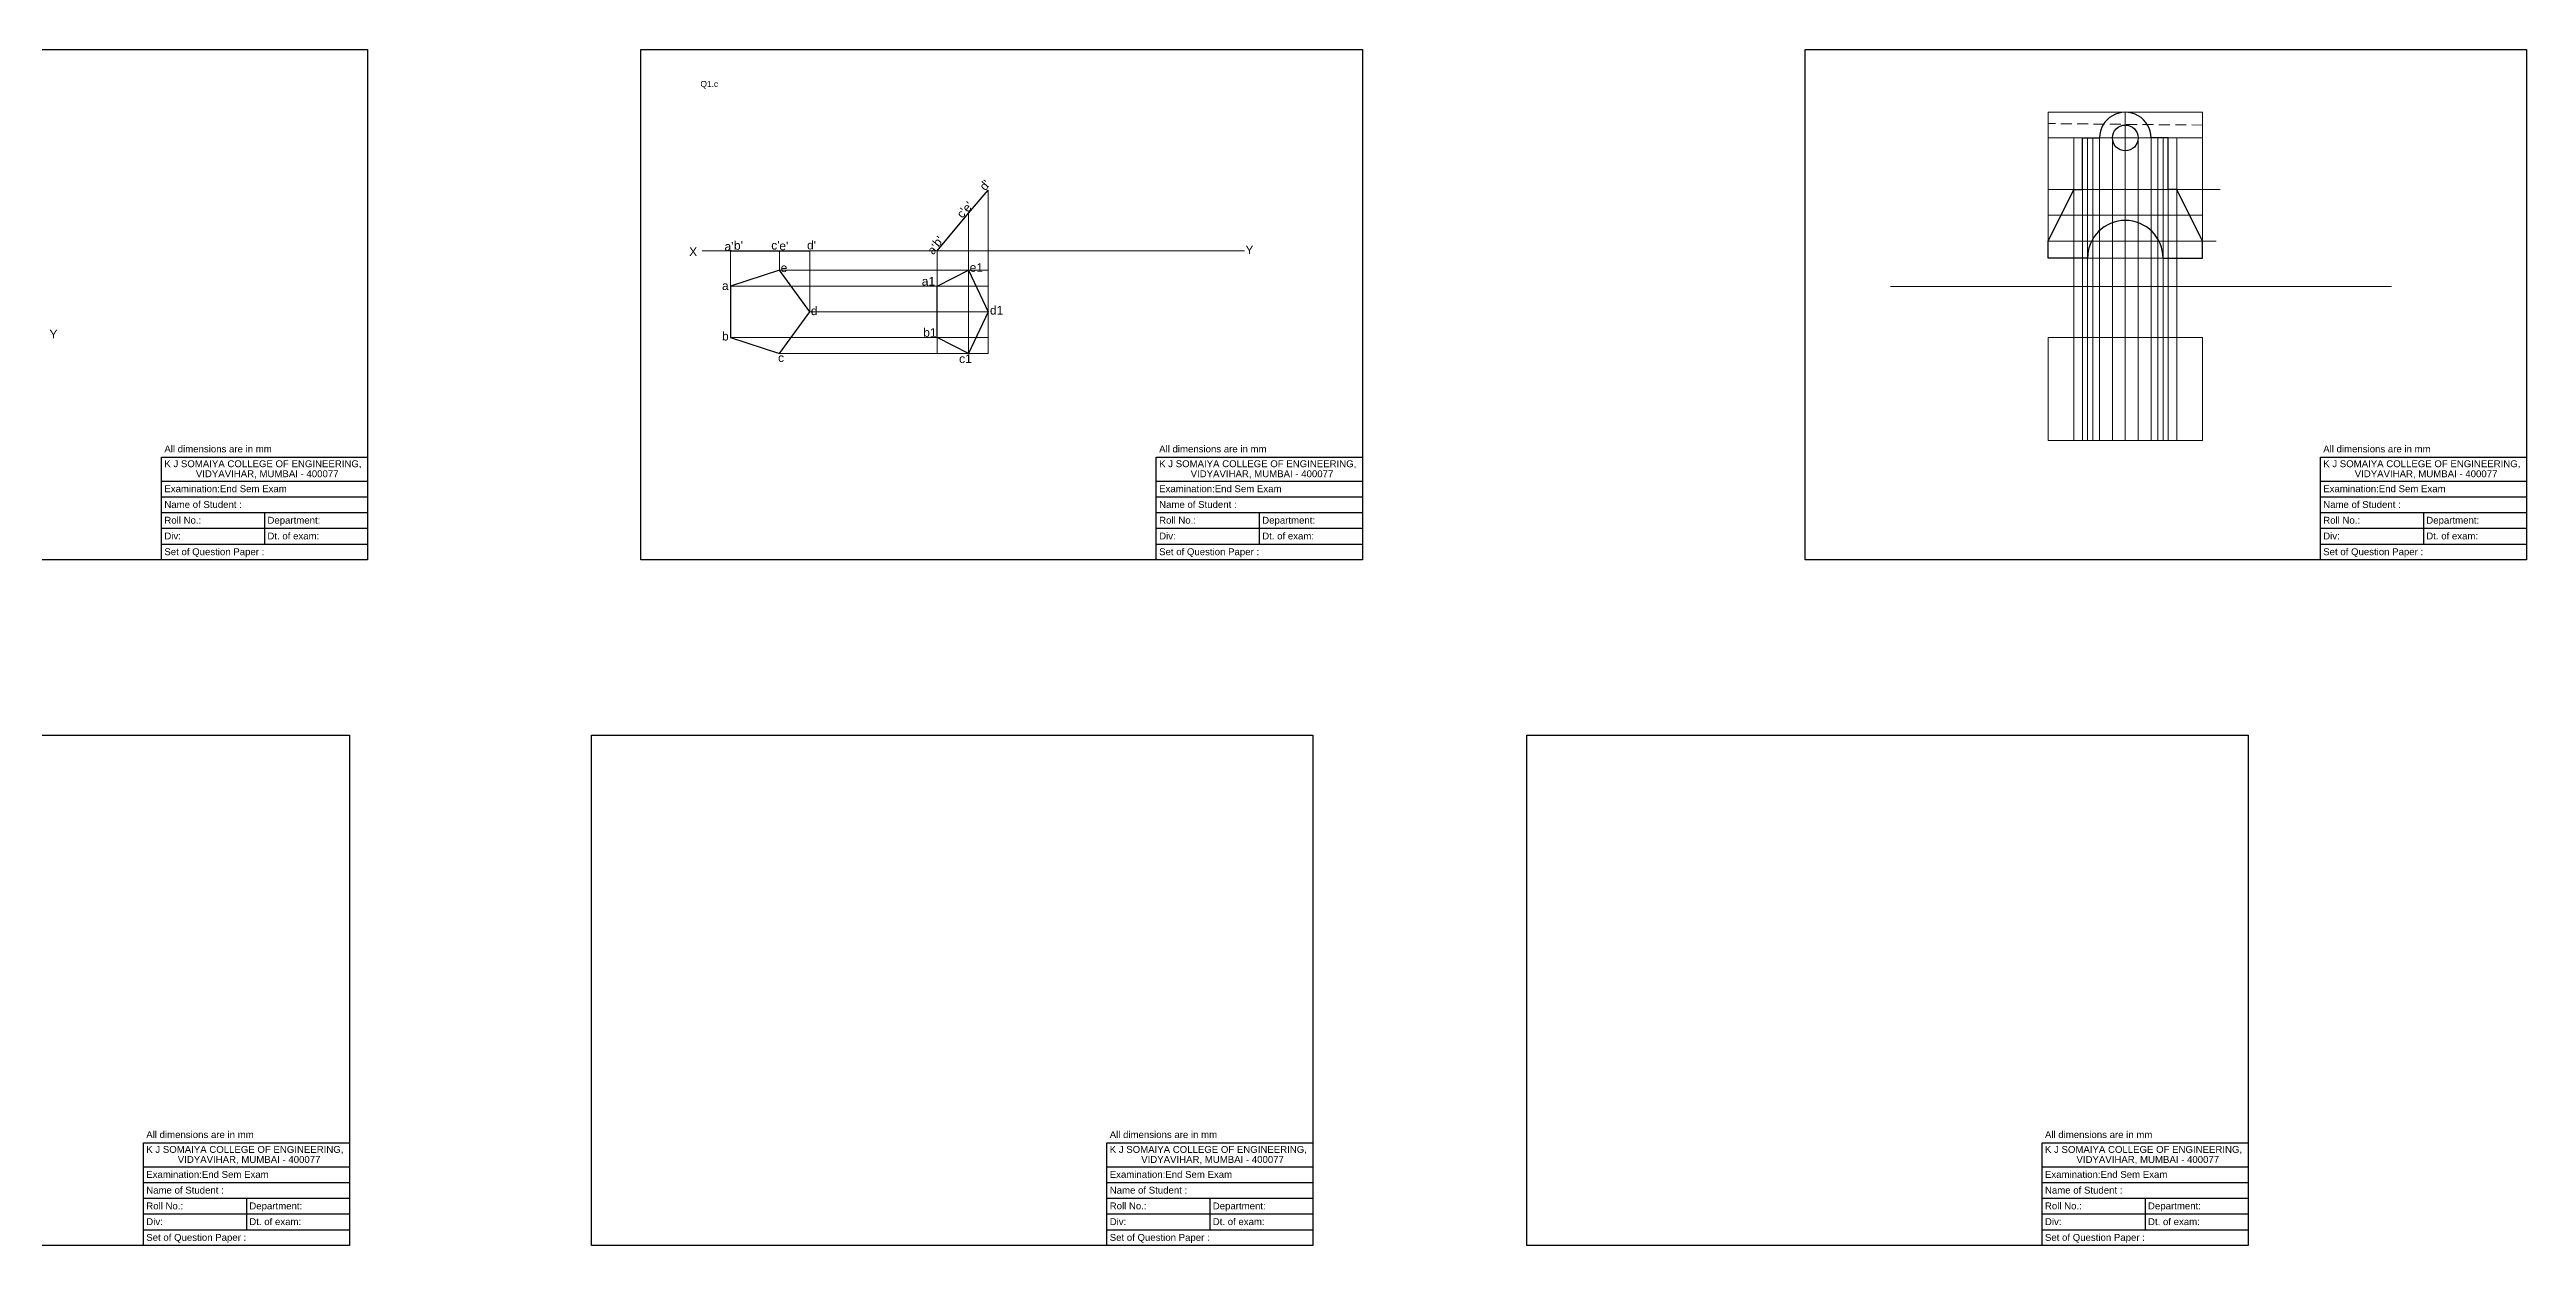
# Model space of a CAD drawing. Header units: millimetres. Extents: x 2649 to 6569, y 570 to 2859.
# Drawn here: x 5028 to 6470, y 570 to 1266 of the extents above; entities that cross this region are included whole.
import ezdxf

# ---------------------------------------------------------------- set-up
doc = ezdxf.new("R2010")
doc.units = ezdxf.units.MM
doc.linetypes.add('HIDDEN', pattern=[9.525, 6.35, -3.175])
doc.linetypes.add('PHANTOM2', pattern=[31.75, 15.875, -3.175, 3.175, -3.175, 3.175, -3.175])
doc.styles.get("Standard").update_dxf_attribs({"font": 'arial.ttf', "height": 3.5})

msp = doc.modelspace()

# ---------------------------------------------------------------- linework, layer by layer
at = {"transparency": 33554687}
for p, q in [((4793.456, 1266.341), (5213.456, 1266.341)), ((5213.456, 1266.341), (5213.456, 969.341)), ((5372.594, 1266.341), (5792.594, 1266.341)), ((5372.594, 969.341), (5372.594, 1266.341)), ((5792.594, 1266.341), (5792.594, 969.341)), ((6050.309, 1266.341), (6470.309, 1266.341)), ((6050.309, 969.341), (6050.309, 1266.341)), ((6470.309, 1266.341), (6470.309, 969.341)), ((5093.456, 1029.164), (5213.456, 1029.164)), ((5093.456, 969.341), (5093.456, 1029.164)), ((5672.594, 1029.164), (5792.594, 1029.164)), ((5672.594, 969.341), (5672.594, 1029.164)), ((6350.309, 1029.164), (6470.309, 1029.164)), ((6350.309, 969.341), (6350.309, 1029.164)), ((5093.456, 1015.174), (5213.456, 1015.174)), ((5672.594, 1015.174), (5792.594, 1015.174)), ((6350.309, 1015.174), (6470.309, 1015.174)), ((5093.456, 1006.008), (5213.456, 1006.008)), ((5093.456, 996.841), (5213.456, 996.841)), ((5153.456, 996.841), (5153.456, 978.508)), ((5672.594, 1006.008), (5792.594, 1006.008)), ((5672.594, 996.841), (5792.594, 996.841)), ((5732.594, 996.841), (5732.594, 978.508)), ((6350.309, 1006.008), (6470.309, 1006.008)), ((6350.309, 996.841), (6470.309, 996.841)), ((6410.309, 996.841), (6410.309, 978.508)), ((5093.456, 987.674), (5213.456, 987.674)), ((5672.594, 987.674), (5792.594, 987.674)), ((6350.309, 987.674), (6470.309, 987.674)), ((5213.456, 969.341), (4793.456, 969.341)), ((5093.456, 978.508), (5213.456, 978.508)), ((5213.456, 969.341), (5093.456, 969.341)), ((5792.594, 969.341), (5372.594, 969.341)), ((5672.594, 978.508), (5792.594, 978.508)), ((5792.594, 969.341), (5672.594, 969.341)), ((6470.309, 969.341), (6050.309, 969.341)), ((6350.309, 978.508), (6470.309, 978.508)), ((6470.309, 969.341), (6350.309, 969.341)), ((4782.92, 867.22), (5202.92, 867.22)), ((5202.92, 867.22), (5202.92, 570.22)), ((5343.825, 867.22), (5763.825, 867.22)), ((5343.825, 570.22), (5343.825, 867.22)), ((5763.825, 867.22), (5763.825, 570.22)), ((5888.302, 867.22), (6308.302, 867.22)), ((5888.302, 570.22), (5888.302, 867.22)), ((6308.302, 867.22), (6308.302, 570.22)), ((5082.92, 630.044), (5202.92, 630.044)), ((5082.92, 570.22), (5082.92, 630.044)), ((5643.825, 630.044), (5763.825, 630.044)), ((5643.825, 570.22), (5643.825, 630.044)), ((6188.302, 630.044), (6308.302, 630.044)), ((6188.302, 570.22), (6188.302, 630.044)), ((5082.92, 616.054), (5202.92, 616.054)), ((5082.92, 606.887), (5202.92, 606.887)), ((5643.825, 616.054), (5763.825, 616.054)), ((5643.825, 606.887), (5763.825, 606.887)), ((6188.302, 616.054), (6308.302, 616.054)), ((6188.302, 606.887), (6308.302, 606.887)), ((5082.92, 597.72), (5202.92, 597.72)), ((5142.92, 597.72), (5142.92, 579.387)), ((5643.825, 597.72), (5763.825, 597.72)), ((5703.825, 597.72), (5703.825, 579.387)), ((6188.302, 597.72), (6308.302, 597.72)), ((6248.302, 597.72), (6248.302, 579.387)), ((5082.92, 588.554), (5202.92, 588.554)), ((5082.92, 579.387), (5202.92, 579.387)), ((5643.825, 588.554), (5763.825, 588.554)), ((5643.825, 579.387), (5763.825, 579.387)), ((6188.302, 588.554), (6308.302, 588.554)), ((6188.302, 579.387), (6308.302, 579.387)), ((5202.92, 570.22), (4782.92, 570.22)), ((5202.92, 570.22), (5082.92, 570.22)), ((5763.825, 570.22), (5343.825, 570.22)), ((5763.825, 570.22), (5643.825, 570.22)), ((6308.302, 570.22), (5888.302, 570.22)), ((6308.302, 570.22), (6188.302, 570.22))]:
    msp.add_line(p, q, dxfattribs=at)
at = {"lineweight": 9, "transparency": 33554687}
for p, q in [((6191.764, 1229.859), (6236.764, 1229.859)), ((6191.764, 1229.859), (6191.764, 1214.859)), ((6236.764, 1229.859), (6236.764, 1222.859)), ((6191.764, 1214.859), (6281.764, 1214.859)), ((6236.764, 1214.859), (6206.764, 1214.859)), ((6206.764, 1214.859), (6206.764, 1038.718)), ((6261.764, 1214.859), (6211.764, 1214.859)), ((6211.764, 1214.859), (6211.764, 1038.718)), ((6236.764, 1214.859), (6214.764, 1214.859)), ((6214.764, 1214.859), (6258.764, 1214.859)), ((6214.764, 1214.859), (6214.764, 1038.718)), ((6236.764, 1214.859), (6217.764, 1214.859)), ((6217.764, 1214.859), (6255.764, 1214.859)), ((6236.764, 1214.917), (6221.764, 1214.917)), ((6221.764, 1214.917), (6251.764, 1214.888)), ((6244.264, 1214.859), (6229.265, 1214.974)), ((6236.764, 1214.917), (6266.764, 1214.917)), ((6236.764, 1214.859), (6244.264, 1214.859)), ((6236.764, 1214.859), (6261.764, 1214.859)), ((6258.764, 1214.859), (6258.764, 1038.718)), ((6261.764, 1214.859), (6261.764, 1038.718)), ((6266.764, 1214.917), (6266.764, 1038.718)), ((6191.764, 1144.859), (6191.764, 1184.859)), ((6191.764, 1184.859), (6292.036, 1184.859)), ((6191.764, 1169.859), (6206.764, 1169.859)), ((6211.764, 1169.859), (6199.264, 1169.859)), ((6211.764, 1169.859), (6214.764, 1169.859)), ((6217.764, 1169.859), (6281.764, 1169.859)), ((6191.764, 1144.859), (6191.764, 1154.859)), ((6191.764, 1154.859), (6289.577, 1154.859)), ((5408.249, 1149.191), (5723.904, 1149.191)), ((5424.779, 1128.685), (5424.779, 1149.191)), ((5453.311, 1137.955), (5453.311, 1149.191)), ((5470.945, 1113.685), (5470.945, 1149.191)), ((6100.157, 1128.417), (6391.691, 1128.417))]:
    msp.add_line(p, q, dxfattribs=at)
at = {"lineweight": 20, "transparency": 33554687}
msp.add_line((6236.764, 1229.859), (6236.764, 1038.718), dxfattribs=at)
at = {"linetype": 'HIDDEN', "lineweight": 9, "transparency": 33554687}
for p, q in [((6281.764, 1222.359), (6191.764, 1223.244)), ((6255.764, 1214.859), (6255.764, 1169.859)), ((6255.764, 1169.859), (6274.264, 1169.859))]:
    msp.add_line(p, q, dxfattribs=at)
at = {"lineweight": 30, "transparency": 33554687}
for p, q in [((6211.764, 1214.859), (6221.764, 1214.917)), ((6211.764, 1184.859), (6211.764, 1214.859)), ((6261.764, 1214.859), (6251.764, 1214.917)), ((6261.764, 1184.859), (6261.764, 1214.859)), ((5563.374, 1171.047), (5574.709, 1184.555)), ((6191.764, 1154.859), (6206.764, 1184.859)), ((6206.764, 1184.859), (6211.764, 1184.859)), ((6266.764, 1184.859), (6261.764, 1184.859)), ((6281.764, 1154.859), (6266.764, 1184.859)), ((5545.034, 1149.191), (5563.374, 1171.047)), ((6191.764, 1144.859), (6191.764, 1154.859)), ((6281.764, 1144.859), (6281.764, 1154.859)), ((5424.779, 1149.191), (5453.311, 1149.191)), ((5453.311, 1149.191), (5470.945, 1149.191)), ((6214.764, 1144.859), (6191.764, 1144.859)), ((6258.764, 1144.859), (6281.764, 1144.859)), ((5545.034, 1128.685), (5563.374, 1137.955)), ((5545.034, 1098.685), (5545.034, 1128.685)), ((5563.374, 1137.955), (5574.709, 1113.685)), ((5574.709, 1113.685), (5563.374, 1089.414)), ((5563.374, 1089.414), (5545.034, 1098.685))]:
    msp.add_line(p, q, dxfattribs=at)
at = {"lineweight": 9, "transparency": 33554559}
for p, q in [((6217.764, 1214.859), (6217.764, 1038.718)), ((6221.764, 1214.917), (6221.764, 1038.718)), ((6229.265, 1214.974), (6229.265, 1038.718)), ((6244.264, 1214.859), (6244.264, 1038.718)), ((6251.764, 1214.888), (6251.764, 1038.718)), ((6255.764, 1214.859), (6255.764, 1038.718))]:
    msp.add_line(p, q, dxfattribs=at)
at = {"linetype": 'PHANTOM2', "lineweight": 9, "transparency": 33554687}
for p, q in [((6217.764, 1214.859), (6217.764, 1169.859)), ((6217.764, 1169.859), (6199.264, 1169.859))]:
    msp.add_line(p, q, dxfattribs=at)
at = {"lineweight": 9, "transparency": 33554495}
for p, q in [((5574.709, 1184.555), (5574.709, 1089.414)), ((5563.374, 1171.047), (5563.374, 1089.414)), ((5545.034, 1149.191), (5545.034, 1089.414)), ((5424.779, 1128.685), (5574.709, 1128.685)), ((5453.311, 1137.955), (5574.709, 1137.955)), ((5470.945, 1113.685), (5574.709, 1113.685)), ((5424.779, 1098.685), (5574.709, 1098.685)), ((5453.311, 1089.414), (5574.709, 1089.414))]:
    msp.add_line(p, q, dxfattribs=at)
at = {"lineweight": 5, "transparency": 33554687}
msp.add_lwpolyline([(6191.764, 1229.859), (6281.764, 1229.859), (6281.764, 1144.859), (6191.764, 1144.859)], close=True, dxfattribs=at)
at = {"lineweight": 30, "transparency": 33554687}
msp.add_lwpolyline([(5424.779, 1128.685), (5424.779, 1098.685), (5453.311, 1089.414), (5470.945, 1113.685), (5453.311, 1137.955)], close=True, dxfattribs=at)
at = {"lineweight": 9, "transparency": 33554687}
msp.add_lwpolyline([(6191.764, 1098.718), (6281.764, 1098.718), (6281.764, 1038.718), (6191.764, 1038.718)], close=True, dxfattribs=at)
at = {"lineweight": 30, "transparency": 33554687}
msp.add_circle((6236.764, 1214.917), 7.5, dxfattribs=at)
for centre, radius, start in [((6236.764, 1214.859), 15, 359.922106), ((6236.764, 1144.859), 22, 0)]:
    msp.add_arc(centre, radius, start, 180, dxfattribs=at)
at = {"lineweight": 9, "transparency": 33554687}
for start, end in [(227.014114, 228.360949), (311.639051, 312.985837)]:
    msp.add_arc((6236.764, 1144.859), 22, start, end, dxfattribs=at)

# ---------------------------------------------------------------- texts
for s, p in [("d'", (5573.031, 1183.793)), ("c'", (5559.701, 1167.785)), ("e'", (5562.995, 1171.184)), ("b'", (5545.796, 1151.094)), ("a'", (5542.706, 1146.52))]:
    msp.add_text(s, height=5, rotation=50, dxfattribs=at).set_placement(p)
for s, p in [("a'", (5421.237, 1149.257)), ("b'", (5426.727, 1149.83)), ("c'", (5448.451, 1149.908)), ("e'", (5453.172, 1149.568)), ("d'", (5469.282, 1149.985)), ('X', (5400.662, 1146.183)), ('e', (5453.915, 1136.811)), ('Y', (5724.512, 1147.25)), ('a', (5419.752, 1126.357)), ('d', (5471.51, 1111.747)), ('Y', (5028.236, 1098.206)), ('b', (5419.795, 1096.996)), ('c', (5452.412, 1084.457))]:
    msp.add_text(s, height=5, dxfattribs=at).set_placement(p)
at = {"lineweight": 30, "transparency": 33554687}
for s, p in [('e1', (5563.98, 1136.982)), ('a1', (5536.092, 1128.976)), ('d1', (5575.768, 1112.097)), ('b1', (5536.911, 1099.145)), ('c1', (5557.822, 1083.888))]:
    msp.add_text(s, height=5, dxfattribs=at).set_placement(p)
at = {"transparency": 33554687}
for s, height, p in [('All dimensions are in mm', 4.00791, (5095.134, 1031.847)), ('K J SOMAIYA COLLEGE OF ENGINEERING, ', 4.00791, (5095.134, 1023.239)), ('All dimensions are in mm', 4.00791, (5674.272, 1031.847)), ('K J SOMAIYA COLLEGE OF ENGINEERING, ', 4.00791, (5674.272, 1023.239)), ('All dimensions are in mm', 4.00791, (6351.987, 1031.847)), ('K J SOMAIYA COLLEGE OF ENGINEERING, ', 4.00791, (6351.987, 1023.239)), ('Examination:End Sem Exam ', 4.00791, (5095.134, 1008.69)), ('VIDYAVIHAR, MUMBAI - 400077', 4.00791, (5113.47, 1017.387)), ('Examination:End Sem Exam ', 4.00791, (5674.272, 1008.69)), ('VIDYAVIHAR, MUMBAI - 400077', 4.00791, (5692.609, 1017.387)), ('Examination:End Sem Exam ', 4.00791, (6351.987, 1008.69)), ('VIDYAVIHAR, MUMBAI - 400077', 4.00791, (6370.323, 1017.387)), ('Name of Student : ', 4.00791, (5095.134, 999.523)), ('Name of Student : ', 4.00791, (5674.272, 999.523)), ('Name of Student : ', 4.00791, (6351.987, 999.523)), ('Roll No.: ', 4.0079, (5095.134, 990.357)), ('Div: ', 4.0079, (5095.134, 981.19)), ('Department: ', 4.00791, (5155.134, 990.357)), ('Dt. of exam:', 4.00791, (5155.134, 981.19)), ('Roll No.: ', 4.0079, (5674.272, 990.357)), ('Div: ', 4.0079, (5674.272, 981.19)), ('Department: ', 4.00791, (5734.272, 990.357)), ('Dt. of exam:', 4.00791, (5734.272, 981.19)), ('Roll No.: ', 4.0079, (6351.987, 990.357)), ('Div: ', 4.0079, (6351.987, 981.19)), ('Department: ', 4.00791, (6411.987, 990.357)), ('Dt. of exam:', 4.00791, (6411.987, 981.19)), ('Set of Question Paper : ', 4.00791, (5095.134, 972.023)), ('Set of Question Paper : ', 4.00791, (5674.272, 972.023)), ('Set of Question Paper : ', 4.00791, (6351.987, 972.023)), ('All dimensions are in mm', 4.00791, (5084.598, 632.726)), ('All dimensions are in mm', 4.00791, (5645.503, 632.726)), ('All dimensions are in mm', 4.00791, (6189.98, 632.726)), ('K J SOMAIYA COLLEGE OF ENGINEERING, ', 4.00791, (5084.598, 624.118)), ('VIDYAVIHAR, MUMBAI - 400077', 4.00791, (5102.934, 618.266)), ('K J SOMAIYA COLLEGE OF ENGINEERING, ', 4.00791, (5645.503, 624.118)), ('VIDYAVIHAR, MUMBAI - 400077', 4.00791, (5663.839, 618.266)), ('K J SOMAIYA COLLEGE OF ENGINEERING, ', 4.00791, (6189.98, 624.118)), ('VIDYAVIHAR, MUMBAI - 400077', 4.00791, (6208.316, 618.266)), ('Examination:End Sem Exam ', 4.00791, (5084.598, 609.569)), ('Examination:End Sem Exam ', 4.00791, (5645.503, 609.569)), ('Examination:End Sem Exam ', 4.00791, (6189.98, 609.569)), ('Name of Student : ', 4.00791, (5084.598, 600.403)), ('Roll No.: ', 4.0079, (5084.598, 591.236)), ('Department: ', 4.00791, (5144.598, 591.236)), ('Name of Student : ', 4.00791, (5645.503, 600.403)), ('Roll No.: ', 4.0079, (5645.503, 591.236)), ('Department: ', 4.00791, (5705.503, 591.236)), ('Name of Student : ', 4.00791, (6189.98, 600.403)), ('Roll No.: ', 4.0079, (6189.98, 591.236)), ('Department: ', 4.00791, (6249.98, 591.236)), ('Set of Question Paper : ', 4.00791, (5084.598, 572.903)), ('Div: ', 4.0079, (5084.598, 582.069)), ('Dt. of exam:', 4.00791, (5144.598, 582.069)), ('Set of Question Paper : ', 4.00791, (5645.503, 572.903)), ('Div: ', 4.0079, (5645.503, 582.069)), ('Dt. of exam:', 4.00791, (5705.503, 582.069)), ('Set of Question Paper : ', 4.00791, (6189.98, 572.903)), ('Div: ', 4.0079, (6189.98, 582.069)), ('Dt. of exam:', 4.00791, (6249.98, 582.069))]:
    msp.add_text(s, height=height, dxfattribs=at).set_placement(p)
at = {"lineweight": 30, "transparency": 33554687, "insert": (5407.226, 1248.084), "char_height": 3.5, "attachment_point": 1}
msp.add_mtext_dynamic_manual_height_columns('Q1.c', width=41.70674, gutter_width=17.5, heights=[0], dxfattribs=at)

doc.saveas('drawing.dxf')
